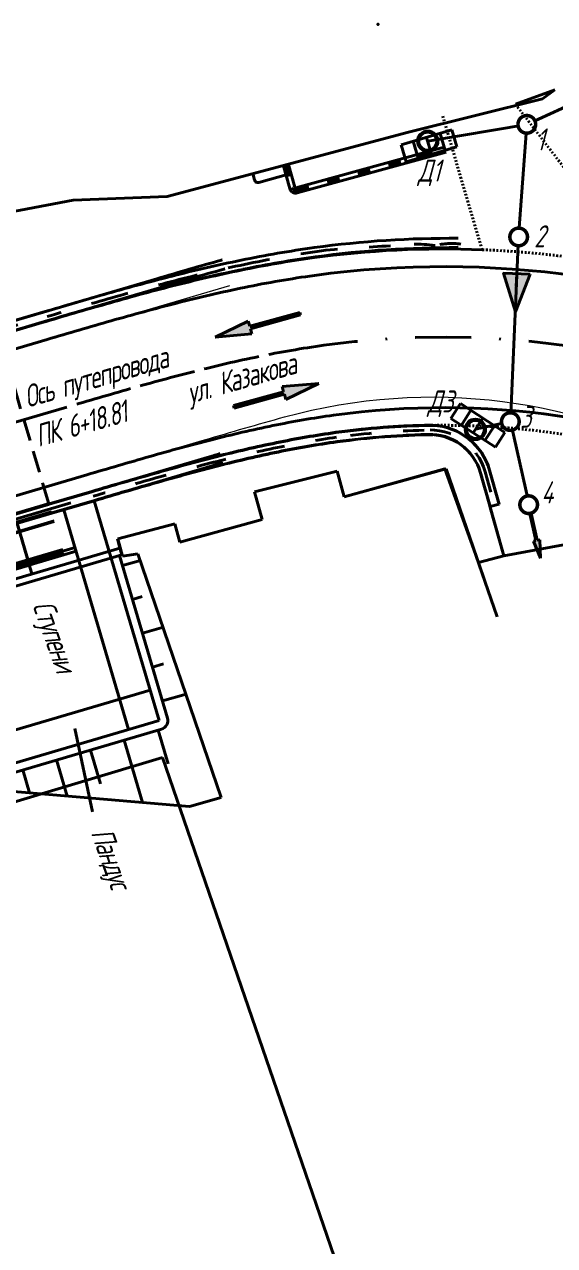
# Model space of a CAD drawing. Extents: x 9773 to 10230, y 10622 to 13580.
# Drawn here: x 10132 to 10162, y 10667.8 to 10737 of the extents above; entities that cross this region are included whole.
import ezdxf

# ---------------------------------------------------------------- set-up
doc = ezdxf.new("R2010")
doc.units = 0
doc.set_wipeout_variables(frame=1)
for name, pattern in [('ACAD_ISO03W100', [30, 12, -18]), ('CONTI', [0]), ('DASHDOT2', [12.7, 6.35, -3.175, 0, -3.175]), ('DASHED', [0.75, 0.5, -0.25]), ('DASHED2', [0.375, 0.25, -0.125])]:
    doc.linetypes.add(name, pattern=pattern)
for name, color, linetype in [('45454524444', 7, 'Continuous'), ('Перегон Техническая-Пассажирская новая от Раи$0$Искусств_соор_12_01', 7, 'Continuous'), ('ПЕРЕХОДНЫЕ ПЛИТЫ', 6, 'DASHED2'), ('Трасса новая с увязкой$0$Искусств_соор_12_01', 7, 'Continuous')]:
    doc.layers.add(name, color=color, linetype=linetype)
for name, color, linetype, lineweight in [('Забор Металлический-2$0$ЗАБОР', 1, 'Забор Металлический-2$0$ЗАБОР_МЕТ_Б1М', 40), ('ИССО Гипротрансмост опоры под стенки$0$Подпорные стены', 171, 'Continuous', 50), ('ИССО Гипротрансмост опоры под стенки$0$Полоса безопасности', 254, 'Continuous', 13), ('ИССО Гипротрансмост опоры под стенки$0$Путепровод Казакова', 211, 'Continuous', 40), ('Подпорные стены ПДС', 210, 'Continuous', 13)]:
    doc.layers.add(name, color=color, linetype=linetype, lineweight=lineweight)
doc.styles.add('СПДС09', font='spds.shx', dxfattribs={"width": 0.9, "oblique": 15, "height": 1.25})
doc.linetypes.add('Забор Металлический-2$0$ЗАБОР_МЕТ_Б1М', pattern='A,1.25,[133,ltypeshp.shx,S=0.25,R=0,X=-0.25,Y=0],-0.001,[133,ltypeshp.shx,S=0.145,R=0,X=-0.145,Y=0],-0.001,[130,ltypeshp.shx,S=0.125,R=0,X=0,Y=0.4],1.25', length=2.502)

msp = doc.modelspace()

# ---------------------------------------------------------------- hatches: boundary and pattern name
at = {"layer": '45454524444', "lineweight": 40}
for points in [[(10159.788, 10720.713), (10160.619, 10722.851), (10159.12, 10722.907)], [(10147.57, 10720.689), (10144.727, 10719.902), (10144.647, 10720.192), (10142.771, 10719.284), (10144.847, 10719.469), (10144.767, 10719.758), (10147.61, 10720.544)], [(10143.808, 10715.402), (10146.651, 10716.188), (10146.571, 10716.477), (10148.647, 10716.662), (10146.771, 10715.754), (10146.691, 10716.044), (10143.848, 10715.258)]]:
    msp.add_hatch(color=5, dxfattribs=at).paths.add_polyline_path(points)

# ---------------------------------------------------------------- linework, layer by layer
at = {"layer": '45454524444', "color": 5, "lineweight": 40}
for p, q in [((10162.021, 10733.301), (10159.795, 10732.498)), ((10159.795, 10732.498), (10159.792, 10732.497)), ((10130.393, 10719.926), (10132.803, 10720.635)), ((10147.57, 10720.689, 0.075), (10144.727, 10719.902, 0.075)), ((10144.767, 10719.758, 0.075), (10147.61, 10720.544, 0.075)), ((10147.61, 10720.544, 0.075), (10147.57, 10720.689, 0.075)), ((10088.527, 10707.034), (10132.955, 10720.11)), ((10130.543, 10719.418), (10132.953, 10720.127)), ((10144.647, 10720.192, 0.075), (10142.771, 10719.284, 0.075)), ((10144.727, 10719.902, 0.075), (10144.647, 10720.192, 0.075)), ((10142.771, 10719.284, 0.075), (10144.847, 10719.469, 0.075)), ((10144.847, 10719.469, 0.075), (10144.767, 10719.758, 0.075)), ((10088.809, 10706.074), (10133.237, 10719.151)), ((10146.571, 10716.477, 0.075), (10148.647, 10716.662, 0.075)), ((10146.651, 10716.188, 0.075), (10146.571, 10716.477, 0.075)), ((10148.647, 10716.662, 0.075), (10146.771, 10715.754, 0.075)), ((10143.808, 10715.402, 0.075), (10146.651, 10716.188, 0.075)), ((10146.691, 10716.044, 0.075), (10143.848, 10715.258, 0.075)), ((10146.771, 10715.754, 0.075), (10146.691, 10716.044, 0.075)), ((10143.848, 10715.258, 0.075), (10143.808, 10715.402, 0.075)), ((10153.602, 10713.72), (10154.807, 10713.769)), ((10144.991, 10710.515), (10149.685, 10711.683)), ((10149.685, 10711.683), (10150.088, 10710.226)), ((10150.088, 10710.226), (10155.857, 10711.819)), ((10155.857, 10711.819), (10157.974, 10705.669)), ((10157.816, 10711.588), (10158.357, 10709.675)), ((10158.326, 10711.732), (10158.867, 10709.819)), ((10158.326, 10711.732), (10158.867, 10709.819)), ((10094.426, 10699.388), (10135.496, 10711.476)), ((10133.358, 10709.822), (10135.778, 10710.534)), ((10145.426, 10708.938), (10144.991, 10710.515)), ((10094.708, 10698.446), (10133.358, 10709.822)), ((10094.708, 10698.429), (10133.319, 10709.793)), ((10127.314, 10708.043), (10133.358, 10709.822)), ((10133.508, 10709.313), (10135.928, 10710.026)), ((10158.357, 10709.675), (10158.867, 10709.819)), ((10094.858, 10697.938), (10133.507, 10709.314)), ((10133.507, 10709.314), (10127.464, 10707.535)), ((10140.755, 10707.648), (10145.426, 10708.938)), ((10132.241, 10706.356), (10131.541, 10708.735)), ((10137.241, 10707.839), (10140.474, 10708.703)), ((10140.474, 10708.703), (10140.755, 10707.648)), ((10137.235, 10707.837), (10137.241, 10707.839)), ((10137.367, 10707.322), (10137.235, 10707.837)), ((10160.955, 10707.744, 145.5), (10160.808, 10707.71, 145.5)), ((10160.808, 10707.71, 145.5), (10161.218, 10706.752, 145.5)), ((10161.174, 10707.793, 145.5), (10161.028, 10707.76, 145.5)), ((10161.218, 10706.752, 145.5), (10161.174, 10707.793, 145.5)), ((10100.338, 10697.205), (10134.824, 10707.356)), ((10100.403, 10696.985), (10134.889, 10707.135)), ((10132.196, 10706.582), (10134.824, 10707.356)), ((10132.261, 10706.361), (10134.889, 10707.135)), ((10124.24, 10704.001), (10132.241, 10706.356)), ((10125.471, 10704.603), (10132.176, 10706.576)), ((10132.176, 10706.576), (10132.241, 10706.356)), ((10157.974, 10705.669), (10157.989, 10705.674))]:
    msp.add_line(p, q, dxfattribs=at)
at = {"layer": '45454524444', "color": 5, "linetype": 'CONTI', "lineweight": 40}
for p, q in [((10160.438, 10731.351), (10164.451, 10733.173)), ((10154.82, 10730.393), (10160.438, 10731.351)), ((10160.438, 10731.351, 145), (10159.976, 10724.966, 145)), ((10159.976, 10724.966), (10159.504, 10714.494)), ((10157.533, 10714.068), (10159.504, 10714.494)), ((10159.504, 10714.494), (10160.57, 10709.786))]:
    msp.add_line(p, q, dxfattribs=at)
at = {"layer": '45454524444', "color": 5, "lineweight": 40, "ltscale": 2}
for p, q in [((10161.336, 10732.792), (10162.021, 10733.301)), ((10140.055, 10727.252), (10153.722, 10730.908)), ((10127.308, 10725.63), (10134.714, 10727.054)), ((10134.714, 10727.054), (10140.055, 10727.252)), ((10153.58, 10714.233), (10154.221, 10714.259)), ((10149.685, 10711.683), (10144.991, 10710.515)), ((10150.088, 10710.226), (10149.685, 10711.683)), ((10155.789, 10711.82), (10150.088, 10710.226)), ((10157.697, 10706.498), (10155.789, 10711.82)), ((10156, 10711.392), (10158.761, 10703.429)), ((10157.829, 10711.525), (10159.14, 10706.887)), ((10144.991, 10710.515), (10145.426, 10708.938)), ((10137.856, 10697.024), (10134.185, 10709.495)), ((10139.583, 10697.533), (10135.912, 10710.004)), ((10158.369, 10709.613), (10159.14, 10706.887)), ((10145.426, 10708.938), (10140.764, 10707.651)), ((10132.38, 10705.854), (10131.538, 10708.716)), ((10140.474, 10708.703), (10137.241, 10707.839)), ((10140.764, 10707.651), (10140.474, 10708.703)), ((10137.241, 10707.839), (10137.506, 10706.856)), ((10164.221, 10707.819), (10159.14, 10706.887)), ((10140.062, 10697.674), (10137.347, 10706.899)), ((10137.506, 10706.856), (10138.385, 10706.994)), ((10138.385, 10706.994), (10143.099, 10693.177)), ((10159.14, 10706.887), (10157.697, 10706.498)), ((10137.517, 10706.322), (10138.536, 10706.621)), ((10138.082, 10704.403), (10138.632, 10704.565)), ((10138.646, 10702.484), (10139.829, 10702.832)), ((10139.211, 10700.566), (10139.843, 10700.752)), ((10129.289, 10696.379), (10139.074, 10699.259)), ((10139.776, 10698.647), (10141.122, 10699.043)), ((10129.798, 10694.653), (10139.583, 10697.533)), ((10129.939, 10694.173), (10139.724, 10697.053)), ((10139.532, 10696.997), (10140.097, 10695.078)), ((10137.613, 10696.432), (10138.656, 10692.89)), ((10135.695, 10695.867), (10136.259, 10693.949)), ((10133.776, 10695.302), (10134.378, 10693.258)), ((10131.857, 10694.738), (10132.239, 10693.442)), ((10130.1, 10693.626), (10141.311, 10692.662)), ((10141.311, 10692.662), (10130.1, 10693.626)), ((10141.311, 10692.662), (10143.099, 10693.177)), ((10143.099, 10693.177), (10141.311, 10692.662))]:
    msp.add_line(p, q, dxfattribs=at)
at = {"layer": '45454524444', "color": 5, "linetype": 'DASHED', "lineweight": 40, "ltscale": 0.1}
msp.add_line((10157.899, 10724.241), (10155.65, 10731.892), dxfattribs=at)
at = {"layer": '45454524444', "color": 5, "linetype": 'Continuous', "lineweight": 40}
for p, q in [((10153.316, 10730.192), (10156.196, 10731.034)), ((10156.196, 10731.034), (10156.476, 10730.074)), ((10154.269, 10729.429), (10153.988, 10730.388)), ((10155.037, 10729.653), (10154.756, 10730.613)), ((10155.805, 10729.877), (10155.524, 10730.837)), ((10153.316, 10730.192), (10153.597, 10729.232)), ((10156.476, 10730.074), (10153.597, 10729.232)), ((10156.139, 10714.675), (10156.684, 10715.514)), ((10156.684, 10715.514), (10159.199, 10713.878)), ((10157.271, 10715.132), (10156.726, 10714.294)), ((10158.654, 10713.04), (10156.139, 10714.675)), ((10157.942, 10714.696), (10157.397, 10713.858)), ((10158.612, 10714.26), (10158.067, 10713.421)), ((10158.654, 10713.04), (10159.199, 10713.878))]:
    msp.add_line(p, q, dxfattribs=at)
at = {"layer": '45454524444', "color": 5, "lineweight": 40, "ltscale": 0.06}
for p, q in [((10147.345, 10727.755), (10155.755, 10730.065)), ((10147.424, 10727.466), (10155.86, 10729.782)), ((10146.626, 10729.05), (10146.994, 10727.71)), ((10146.915, 10729.13), (10147.283, 10727.79))]:
    msp.add_line(p, q, dxfattribs=at)
at = {"layer": '45454524444', "color": 5, "linetype": 'ACAD_ISO03W100', "lineweight": 40, "ltscale": 0.06}
for p, q in [((10147.385, 10727.61), (10155.817, 10729.921)), ((10146.77, 10729.09), (10147.139, 10727.75))]:
    msp.add_line(p, q, dxfattribs=at)
at = {"layer": '45454524444', "color": 5, "linetype": 'Continuous', "lineweight": 40, "ltscale": 0.5}
for p, q in [((10144.897, 10728.555), (10144.995, 10728.198)), ((10145.241, 10728.058), (10146.927, 10728.521)), ((10153.602, 10713.703), (10154.807, 10713.752)), ((10157.816, 10711.571), (10158.357, 10709.658)), ((10158.326, 10711.715), (10158.869, 10709.796)), ((10133.358, 10709.804), (10135.778, 10710.517)), ((10094.787, 10698.192), (10133.433, 10709.55)), ((10133.508, 10709.296), (10135.928, 10710.008))]:
    msp.add_line(p, q, dxfattribs=at)
at = {"layer": '45454524444', "color": 5, "linetype": 'ACAD_ISO03W100', "lineweight": 40, "ltscale": 0.1}
for p, q in [((10130.431, 10719.664), (10133.249, 10720.45)), ((10158.071, 10711.643), (10158.614, 10709.724)), ((10133.433, 10709.55), (10135.853, 10710.263))]:
    msp.add_line(p, q, dxfattribs=at)
at = {"layer": '45454524444', "color": 5, "linetype": 'ByBlock', "lineweight": 40}
msp.add_line((10134.803, 10697.082), (10135.804, 10692.362), dxfattribs=at)
at = {"layer": '45454524444', "color": 5, "lineweight": 40, "elevation": 145.8, "flags": 128}
for points in [[(10160.619, 10722.851), (10159.788, 10720.713), (10159.12, 10722.907), (10160.619, 10722.851)], [(10159.842, 10722.157), (10159.869, 10722.879)]]:
    msp.add_lwpolyline(points, dxfattribs=at)
at = {"layer": '45454524444', "color": 5, "linetype": 'DASHDOT2', "lineweight": 40, "ltscale": 0.5}
msp.add_lwpolyline([(10145.24, 10718.184, 0.011719), (10141.587, 10717.341, 0.007031), (10137.967, 10716.361, 0.002344), (10134.366, 10715.313), (10089.938, 10702.237, -0.005534), (10072.895, 10697.425), (9994.032, 10676.099)], format="xyb", dxfattribs=at)
at = {"layer": '45454524444', "color": 5, "lineweight": 40}
for centre, radius in [((10154.82, 10730.393), 0.58), ((10154.82, 10730.393), 0.508), ((10157.521, 10714.05), 0.58), ((10157.521, 10714.05), 0.508)]:
    msp.add_circle(centre, radius, dxfattribs=at)
at = {"layer": '45454524444', "color": 5, "linetype": 'Continuous', "lineweight": 40, "ltscale": 0.5}
for centre, radius, start, end in [((10145.188, 10728.251), 0.2, 195.37461, 285.37461), ((10156.786, 10662.21), 52.152, 97.90457, 101.66393), ((10155.726, 10669.284), 45, 90.94599, 97.80612), ((10155.726, 10669.284), 44.47, 90.80309, 97.80553), ((10154.929, 10710.755), 3, 15.78823, 92.32616), ((10154.929, 10710.755), 3.53, 15.78823, 87.00013), ((10161.407, 10639.816), 75.018, 101.66197, 104.34707), ((10156.786, 10662.21), 51.622, 97.90509, 101.66394), ((10174.626, 10588.116), 128.381, 104.34521, 105.95605), ((10161.407, 10639.816), 74.488, 101.66197, 104.34708), ((10248.024, 10331.36), 395.422, 105.95428, 106.49086), ((10174.626, 10588.115), 127.852, 104.34521, 105.95605), ((10248.024, 10331.36), 394.892, 105.95428, 106.49092)]:
    msp.add_arc(centre, radius, start, end, dxfattribs=at)
at = {"layer": '45454524444', "color": 5, "lineweight": 40, "ltscale": 0.06}
for radius in [0.35, 0.05]:
    msp.add_arc((10147.331, 10727.803), radius, 195.37461, 285.37461, dxfattribs=at)
at = {"layer": '45454524444', "color": 5, "linetype": 'ACAD_ISO03W100', "lineweight": 40, "ltscale": 0.06}
msp.add_arc((10147.331, 10727.803), 0.2, 195.37461, 285.37461, dxfattribs=at)
at = {"layer": '45454524444', "color": 5, "lineweight": 40}
for centre, radius, start, end in [((10156.121, 10667.959), 56.93, 89.57471, 97.80751), ((10157.179, 10660.901), 64.066, 97.88699, 101.64874), ((10155.726, 10669.284), 55, 87.73609, 97.80612), ((10156.121, 10667.959), 56.4, 89.57471, 97.80714), ((10161.794, 10638.523), 86.915, 101.65018, 104.33642), ((10156.783, 10662.227), 62.135, 97.88821, 101.64872), ((10157.179, 10660.901), 63.536, 97.88732, 101.64873), ((10174.997, 10586.878), 140.221, 104.33793, 105.9499), ((10161.399, 10639.849), 84.984, 101.65017, 104.3364), ((10161.794, 10638.523), 86.385, 101.65018, 104.33641), ((10156.784, 10662.226), 61.136, 97.8896, 101.65002), ((10155.726, 10669.284), 54, 66.04516, 97.80612), ((10174.602, 10588.206), 138.289, 104.33792, 105.94989), ((10174.997, 10586.879), 139.69, 104.33793, 105.94989), ((10161.4, 10639.846), 83.987, 101.65121, 104.33736), ((10248.186, 10330.835), 406.519, 105.95148, 106.48897), ((10248.186, 10330.835), 405.989, 105.95148, 106.48902), ((10247.791, 10332.16), 404.589, 105.95148, 106.48918), ((10174.604, 10588.197), 137.297, 104.3386, 105.95047), ((10247.813, 10332.082), 403.67, 105.95176, 106.48934), ((10156.786, 10662.212), 53.15, 97.90265, 101.66216), ((10161.406, 10639.82), 76.014, 101.66064, 104.34588), ((10156.786, 10662.228), 52.152, 97.90457, 101.66393), ((10155.726, 10669.301), 45, 90.94599, 97.80612), ((10155.726, 10669.301), 44.47, 90.80309, 97.80553), ((10155.726, 10669.301), 45, 90.94599, 97.13412), ((10154.929, 10710.772), 3, 15.78823, 92.32616), ((10155.726, 10669.301), 45, 90.77971, 90.94599), ((10155.726, 10669.284), 45, 90.77518, 90.92808), ((10154.929, 10710.772), 3.53, 15.78823, 87.00013), ((10154.929, 10710.772), 3.53, 15.78823, 87.00013), ((10174.623, 10588.126), 129.372, 104.34443, 105.95539), ((10161.407, 10639.834), 75.018, 101.66197, 104.34707), ((10156.786, 10662.227), 51.622, 97.90509, 101.66394), ((10248, 10331.442), 396.337, 105.95399, 106.49068), ((10174.626, 10588.133), 128.381, 104.34521, 105.95605), ((10161.407, 10639.833), 74.488, 101.66197, 104.34708), ((10248.024, 10331.377), 395.422, 105.95428, 106.49086), ((10174.626, 10588.133), 127.852, 104.34521, 105.95605), ((10248.024, 10331.377), 394.892, 105.95428, 106.49092)]:
    msp.add_arc(centre, radius, start, end, dxfattribs=at)
at = {"layer": '45454524444', "color": 5, "linetype": 'ACAD_ISO03W100', "lineweight": 40, "ltscale": 0.1}
for centre, radius, start, end in [((10161.461, 10640.318), 84.818, 98.58235, 101.41641), ((10156.388, 10643.595), 80.947, 92.6099, 95.37613), ((10154.049, 10715.583), 8.977, 82.33108, 98.63136), ((10156.18, 10720.659), 3.933, 82.48235, 103.71784), ((10162.184, 10638.529), 86.715, 101.65018, 104.33642), ((10175.386, 10586.885), 140.02, 104.33793, 105.9499), ((10248.575, 10330.841), 406.319, 105.95148, 106.48899), ((10155.747, 10669.023), 44.997, 91.42976, 97.78723), ((10154.929, 10710.755), 3.265, 15.78823, 95.35282), ((10161.407, 10639.816), 74.753, 101.66197, 104.34707), ((10156.786, 10662.21), 51.887, 97.90483, 101.66394), ((10174.626, 10588.116), 128.117, 104.34521, 105.95605), ((10248.024, 10331.36), 395.157, 105.95428, 106.49089)]:
    msp.add_arc(centre, radius, start, end, dxfattribs=at)
at = {"layer": '45454524444', "color": 5, "lineweight": 40, "ltscale": 2}
msp.add_arc((10139.583, 10697.533), 0.5, 286.40048, 16.40048, dxfattribs=at)
msp.add_point((10152.006, 10737.019), dxfattribs=at)
at = {"layer": 'Забор Металлический-2$0$ЗАБОР', "color": 5, "linetype": 'Забор Металлический-2$0$ЗАБОР_МЕТ_Б1М'}
for points in [[(10139.772, 10695.445), (10130.381, 10692.626)], [(10164.943, 10622.288), (10139.772, 10695.445)]]:
    msp.add_lwpolyline(points, dxfattribs=at)
at = {"layer": 'ИССО Гипротрансмост опоры под стенки$0$Подпорные стены', "color": 5, "lineweight": 40, "flags": 128}
for points in [[(10126.126, 10718.67), (10139.453, 10722.593, -0.003899), (10143.131, 10723.654, -0.000124), (10143.172, 10723.666)], [(10126.275, 10718.162), (10139.603, 10722.084, -0.0039), (10143.275, 10723.144, -0.000124), (10143.315, 10723.156)], [(10129.099, 10708.569), (10142.439, 10712.495, -0.000688), (10143.059, 10712.678)], [(10129.249, 10708.06), (10142.589, 10711.987, -0.000689), (10143.209, 10712.17)]]:
    msp.add_lwpolyline(points, format="xyb", dxfattribs=at)
at = {"layer": 'ИССО Гипротрансмост опоры под стенки$0$Полоса безопасности', "color": 5, "flags": 128}
for points in [[(9992.988, 10679.978), (10071.851, 10701.304, 0.005534), (10088.809, 10706.092), (10143.607, 10722.22)], [(10122.725, 10707.735), (10142.156, 10713.454, -0.005017), (10146.708, 10714.757, -0.200547), (10170.804, 10711.679), (10213.444, 10687.102)]]:
    msp.add_lwpolyline(points, format="xyb", dxfattribs=at)
at = {"layer": 'ИССО Гипротрансмост опоры под стенки$0$Путепровод Казакова', "color": 5}
for p, q in [((10098.08, 10695.759), (10137.37, 10707.323)), ((10098.201, 10695.378), (10137.483, 10706.94)), ((10137.37, 10707.323), (10137.483, 10706.94))]:
    msp.add_line(p, q, dxfattribs=at)
at = {"layer": 'Перегон Техническая-Пассажирская новая от Раи$0$Искусств_соор_12_01', "color": 5, "lineweight": 50}
for p, q in [((10094.708, 10698.446), (10133.358, 10709.822)), ((10094.858, 10697.938), (10133.507, 10709.314)), ((10127.453, 10707.573), (10133.496, 10709.352)), ((10127.602, 10707.064), (10133.646, 10708.843)), ((10095.346, 10695.799), (10134.126, 10707.213)), ((10095.414, 10695.579), (10134.191, 10706.992))]:
    msp.add_line(p, q, dxfattribs=at)
at = {"layer": 'ПЕРЕХОДНЫЕ ПЛИТЫ', "color": 5, "linetype": 'DASHED2', "lineweight": 40, "ltscale": 5}
for p, q in [((10133.327, 10709.823), (10130.509, 10719.397)), ((10125.652, 10707.564), (10133.327, 10709.823))]:
    msp.add_line(p, q, dxfattribs=at)
at = {"layer": 'Подпорные стены ПДС', "color": 5, "lineweight": 40}
for p, q in [((10124.58, 10718.215), (10133.12, 10720.729)), ((10124.73, 10717.707), (10133.27, 10720.22))]:
    msp.add_line(p, q, dxfattribs=at)
at = {"layer": 'Трасса новая с увязкой$0$Искусств_соор_12_01', "color": 5, "lineweight": 50}
for p, q in [((10094.708, 10698.446), (10133.358, 10709.822)), ((10094.858, 10697.938), (10133.507, 10709.314)), ((10127.453, 10707.573), (10133.496, 10709.352)), ((10127.602, 10707.064), (10133.646, 10708.843)), ((10095.346, 10695.799), (10134.126, 10707.213)), ((10095.414, 10695.579), (10134.191, 10706.992))]:
    msp.add_line(p, q, dxfattribs=at)

# ---------------------------------------------------------------- texts
at = {"color": 5, "lineweight": 30, "char_height": 1.25, "attachment_point": 1, "style": 'СПДС09'}
for s, width, insert, rotation in [('{\\T0.9;Ось путепровода}', 23.81883, (10131.77, 10716.465), 16.12612), ('{\\T0.9;ПК 6+18.81       ул. Казакова}', 23.81883, (10132.404, 10714.243), 15.92718), ('{\\T0.9;Ступени}', 46.77742, (10133.566, 10704.5), 289.57606), ('{\\T0.9;Пандус}', 46.77742, (10136.878, 10691.593), 289.57606)]:
    msp.add_mtext_dynamic_manual_height_columns(s, width=width, gutter_width=12.5, heights=[0], dxfattribs=dict(at, insert=insert, rotation=rotation))
at = {"layer": '45454524444', "color": 5, "lineweight": 30, "style": 'СПДС09', "oblique": 15, "width": 0.9}
for s, p in [('1', (10160.982, 10729.876)), ('Д1', (10154.267, 10728.106, 145.3)), ('2', (10160.849, 10724.376)), ('Д3', (10154.814, 10715.009)), ('3', (10160.058, 10714.135, 145.6))]:
    msp.add_text(s, height=1.25, dxfattribs=at).set_placement(p)

# ---------------------------------------------------------------- next in the draw order: wipeouts: each hides what was drawn before it
at = {"color": 5, "lineweight": 40}
msp.add_wipeout([(10160.612, 10730.882), (10160.778, 10730.984), (10160.893, 10731.142), (10160.938, 10731.332), (10160.907, 10731.524), (10160.805, 10731.691), (10160.647, 10731.805), (10160.457, 10731.85), (10160.265, 10731.82), (10160.099, 10731.718), (10159.984, 10731.56), (10159.939, 10731.37), (10159.969, 10731.177), (10160.071, 10731.011), (10160.229, 10730.897), (10160.419, 10730.851)], dxfattribs=at).translate(0, 0, 145).dxf.layer = '45454524444'
for points in [[(10160.15, 10724.497), (10160.316, 10724.599), (10160.431, 10724.757), (10160.476, 10724.947), (10160.445, 10725.14), (10160.343, 10725.306), (10160.185, 10725.42), (10159.996, 10725.466), (10159.803, 10725.435), (10159.637, 10725.333), (10159.522, 10725.175), (10159.477, 10724.985), (10159.507, 10724.793), (10159.61, 10724.626), (10159.768, 10724.512), (10159.957, 10724.467)], [(10159.678, 10714.025), (10159.844, 10714.127), (10159.958, 10714.285), (10160.004, 10714.475), (10159.973, 10714.667), (10159.871, 10714.834), (10159.713, 10714.948), (10159.523, 10714.993), (10159.331, 10714.963), (10159.164, 10714.861), (10159.05, 10714.703), (10159.004, 10714.513), (10159.035, 10714.32), (10159.137, 10714.154), (10159.295, 10714.039), (10159.485, 10713.994)], [(10160.717, 10709.311), (10160.883, 10709.413), (10160.997, 10709.571), (10161.043, 10709.761), (10161.012, 10709.954), (10160.91, 10710.12), (10160.752, 10710.234), (10160.562, 10710.28), (10160.369, 10710.249), (10160.203, 10710.147), (10160.089, 10709.989), (10160.043, 10709.799), (10160.074, 10709.606), (10160.176, 10709.44), (10160.334, 10709.326), (10160.524, 10709.28)]]:
    msp.add_wipeout(points, dxfattribs=at).dxf.layer = '45454524444'

# ---------------------------------------------------------------- next in the draw order: hatches: boundary and pattern name
at = {"layer": '45454524444', "lineweight": 40}
msp.add_hatch(color=5, dxfattribs=at).paths.add_polyline_path([(10160.629, 10709.182), (10160.955, 10707.744), (10160.808, 10707.71), (10161.218, 10706.752), (10161.174, 10707.793), (10161.028, 10707.76), (10160.702, 10709.199)])

# ---------------------------------------------------------------- next in the draw order: linework, layer by layer
at = {"layer": '45454524444', "color": 5, "lineweight": 40, "ltscale": 2}
msp.add_line((10153.722, 10730.908), (10161.336, 10732.792), dxfattribs=at)
at = {"layer": '45454524444', "color": 5, "linetype": 'DASHED', "lineweight": 40, "ltscale": 0.1}
msp.add_line((10159.792, 10732.497), (10165.222, 10725.404), dxfattribs=at)
at = {"layer": '45454524444', "color": 5, "lineweight": 40}
for p, q in [((10160.702, 10709.199, 145.5), (10160.629, 10709.182, 145.5)), ((10160.629, 10709.182, 145.5), (10160.955, 10707.744, 145.5)), ((10161.028, 10707.76, 145.5), (10160.702, 10709.199, 145.5))]:
    msp.add_line(p, q, dxfattribs=at)
at = {"layer": '45454524444', "color": 5, "linetype": 'ByBlock', "lineweight": 40, "const_width": 0.2, "elevation": 145}
msp.add_lwpolyline([(10160.485, 10730.853, -0.414214), (10159.94, 10731.304, -0.414214), (10160.392, 10731.849, -0.414214), (10160.936, 10731.397, -0.414214), (10160.485, 10730.853, -1.556649)], format="xyb", close=True, dxfattribs=at)
at = {"layer": '45454524444', "color": 5, "linetype": 'ByBlock', "lineweight": 40, "const_width": 0.2}
for points in [[(10160.023, 10724.468, -0.414214), (10159.479, 10724.92, -0.414214), (10159.93, 10725.464, -0.414214), (10160.474, 10725.013, -0.414214), (10160.023, 10724.468, -1.556649)], [(10159.55, 10713.996, -0.414214), (10159.006, 10714.447, -0.414214), (10159.458, 10714.992, -0.414214), (10160.002, 10714.54, -0.414214), (10159.55, 10713.996, -1.556649)], [(10160.589, 10709.282, -0.414214), (10160.045, 10709.734, -0.414214), (10160.497, 10710.278, -0.414214), (10161.041, 10709.826, -0.414214), (10160.589, 10709.282, -1.556649)]]:
    msp.add_lwpolyline(points, format="xyb", close=True, dxfattribs=at)
at = {"layer": '45454524444', "color": 5, "linetype": 'DASHDOT2', "lineweight": 40, "ltscale": 0.5}
msp.add_lwpolyline([(10145.24, 10718.184, -0.016408), (10148.935, 10718.821, -0.139477), (10176.027, 10714.977, -0.016408), (10179.399, 10713.338, -0.011719), (10182.674, 10711.512, -0.007031), (10185.878, 10709.564, -0.002344), (10189.045, 10707.556), (10199.396, 10700.95, 0.010981), (10208.779, 10695.247), (10215.665, 10691.266)], format="xyb", dxfattribs=at)
at = {"layer": '45454524444', "color": 5, "linetype": 'DASHED', "lineweight": 40, "ltscale": 0.1}
for radius, start, end in [(55, 75.73213, 87.73609), (45, 76.34049, 90.74679)]:
    msp.add_arc((10155.726, 10669.284), radius, start, end, dxfattribs=at)
at = {"layer": '45454524444', "color": 5, "lineweight": 40}
msp.add_arc((10155.726, 10669.284), 46, 66.04516, 97.80612, dxfattribs=at)

# ---------------------------------------------------------------- next in the draw order: texts
at = {"layer": '45454524444', "color": 5, "lineweight": 30, "style": 'СПДС09', "oblique": 15, "width": 0.9}
msp.add_text('4', height=1.25, dxfattribs=at).set_placement((10161.254, 10709.851, 145.2))

doc.saveas('drawing.dxf')
